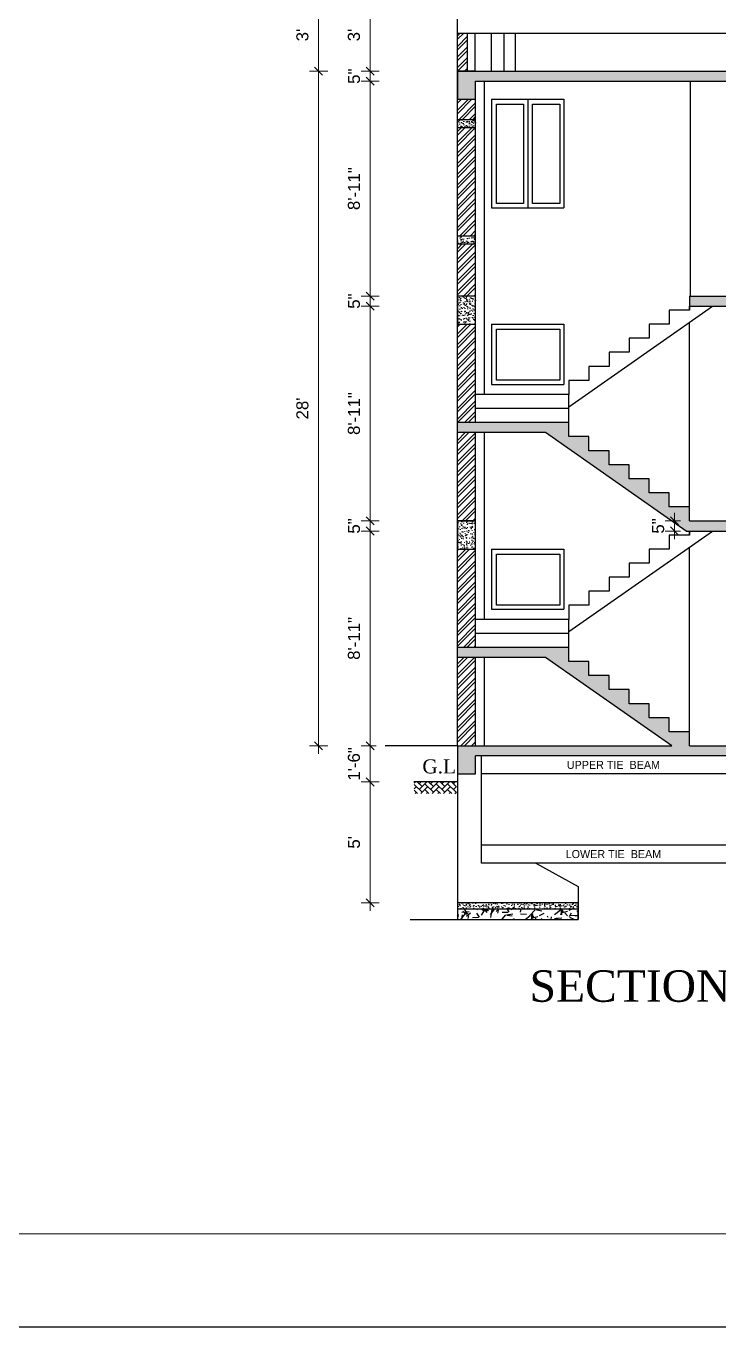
# Model space of a CAD drawing. Header units: inches. Extents: x 58262 to 62545, y -5508 to -3260.
# Drawn here: x 59581 to 59926, y -5508 to -4860 of the extents above; entities that cross this region are included whole.
import ezdxf

# ---------------------------------------------------------------- set-up
doc = ezdxf.new("R2010")
doc.units = ezdxf.units.IN
doc.header["$MEASUREMENT"] = 0
for name, color, linetype, lineweight in [('1', 7, 'Continuous', 25), ('A_Title Text', 105, 'Continuous', 60), ('ELE1', 3, 'Continuous', 9), ('ELEVATION', 6, 'Continuous', 30), ('PARAPET', 102, 'Continuous', 20)]:
    doc.layers.add(name, color=color, linetype=linetype, lineweight=lineweight)
doc.styles.add('Arial', font='arial.ttf')
doc.styles.get("Standard").update_dxf_attribs({"font": 'times.ttf'})
doc.dimstyles.new('Sudeep', dxfattribs={"dimtxt": 6, "dimasz": 4, "dimexe": 4.5, "dimexo": 4.5, "dimgap": 5, "dimtad": 1, "dimdec": 0, "dimlunit": 4, "dimtxsty": 'Arial', "dimblk": 'OBLIQUE', "dimcen": 250, "dimdle": 4, "dimclrd": 86, "dimclre": 5, "dimclrt": 1, "dimadec": 0, "dimazin": 0, "dimtfac": 1, "dimtdec": 0, "dimtix": 1, "dimtmove": 1, "dimatfit": 3, "dimldrblk": 'OBLIQUE', "dimfxl": 4.5, "dimfxlon": 1, "dimfrac": 2, "dimlwd": 15, "dimlwe": 13, "dimarcsym": 0})
pattern_1 = [(50, (-4311.282, -5210.4313), (3.58630091, -0.31376067), [0.375, -4.125]), (355, (-4311.282, -5210.4313), (-0.69375667, 3.76096067), [0.3, -3.3]), (100.4514445, (-4310.9832, -5210.4575), (2.89254423, 3.44719995), [0.31870096, -3.50571056]), (46.1842, (-4311.282, -5209.4313), (5.33620665, -0.8275964), [0.5625, -6.1875]), (96.6356355, (-4310.8374, -5209.5003), (4.67330973, 4.870593), [0.4780517, -5.2585688]), (351.184164, (-4311.282, -5209.4313), (4.67330973, 4.870593), [0.45, -4.95]), (21, (-4310.782, -5209.6813), (2.98453526, -2.01309445), [0.375, -4.125]), (326, (-4310.782, -5209.6813), (1.21657666, 3.62575023), [0.3, -3.3]), (71.451445, (-4310.5334, -5209.849), (4.20111188, 1.61265576), [0.31870095, -3.50571056]), (37.5, (-4311.2821, -5210.4313), (0.060799277, 1.66446927), [0, -3.26, 0, -3.35, 0, -3.3125]), (7.5, (-4311.2821, -5210.4313), (1.315347687, 1.97205856), [0, -1.91, 0, -3.185, 0, -1.2625]), (327.5, (-4312.3971, -5210.4313), (2.66911218, -0.11277436), [0, -1.25, 0, -3.9, 0, -5.175]), (317.5, (-4312.897, -5210.4313), (2.91593085, 0.50052491), [0, -1.625, 0, -2.59, 0, -3.675])]
pattern_2 = [(45, (-4311.282, -5210.4313), (-2.65165043, 2.65165043), []), (45, (-4309.5143, -5210.4313), (-2.65165043, 2.65165043), [])]

# ---------------------------------------------------------------- blocks, each defined once
blk = doc.blocks.new('_Oblique')
at = {"color": 0, "linetype": 'ByBlock', "lineweight": -2}
blk.add_line((-0.5, -0.5), (0.5, 0.5), dxfattribs=at)
blk = doc.blocks.new('*D1188')
at = {"layer": 'A_Title Text', "color": 86, "lineweight": 15, "transparency": 16777216}
blk.add_line((59752.67, -5300.37), (59752.67, -5232.25), dxfattribs=at)
at = {"layer": 'A_Title Text', "color": 5, "lineweight": 13, "transparency": 16777216}
for p, q in [((59757.17, -5236.25), (59748.17, -5236.25)), ((59757.17, -5296.37), (59748.17, -5296.37))]:
    blk.add_line(p, q, dxfattribs=at)
at = {"layer": 'Defpoints', "color": 0, "transparency": 16777216}
for p in [(59752.67, -5236.25), (59796.16, -5236.25), (59796.16, -5296.37)]:
    blk.add_point(p, dxfattribs=at)
at = {"layer": 'A_Title Text', "color": 86, "lineweight": 15, "transparency": 16777216, "xscale": 4, "yscale": 4, "zscale": 4}
for p, rotation in [((59752.67, -5236.25), 90), ((59752.67, -5296.37), 270)]:
    blk.add_blockref('_Oblique', p, dxfattribs=dict(at, rotation=rotation))
at = {"layer": 'A_Title Text', "color": 1, "transparency": 16777216, "insert": (59744.62, -5266.31), "char_height": 6, "attachment_point": 5, "rotation": 90, "style": 'Arial'}
blk.add_mtext("5'", dxfattribs=at)
blk = doc.blocks.new('*D1189')
at = {"layer": 'A_Title Text', "color": 86, "lineweight": 15, "transparency": 16777216}
for p, q in [((59752.67, -5218.25), (59752.67, -5214.25)), ((59752.67, -5236.25), (59752.67, -5218.25)), ((59752.67, -5236.25), (59752.67, -5240.25))]:
    blk.add_line(p, q, dxfattribs=at)
at = {"layer": 'A_Title Text', "color": 5, "lineweight": 13, "transparency": 16777216}
for p, q in [((59755.66, -5218.25), (59748.17, -5218.25)), ((59757.17, -5236.25), (59748.17, -5236.25))]:
    blk.add_line(p, q, dxfattribs=at)
at = {"layer": 'Defpoints', "color": 0, "transparency": 16777216}
for p in [(59752.67, -5218.25), (59760.16, -5218.25), (59796.16, -5236.25)]:
    blk.add_point(p, dxfattribs=at)
at = {"layer": 'A_Title Text', "color": 86, "lineweight": 15, "transparency": 16777216, "xscale": 4, "yscale": 4, "zscale": 4}
for p, rotation in [((59752.67, -5218.25), 270), ((59752.67, -5236.25), 90)]:
    blk.add_blockref('_Oblique', p, dxfattribs=dict(at, rotation=rotation))
at = {"layer": 'A_Title Text', "color": 1, "transparency": 16777216, "insert": (59744.61, -5227.25), "char_height": 6, "attachment_point": 5, "rotation": 90, "style": 'Arial'}
blk.add_mtext('1\'-6"', dxfattribs=at)
blk = doc.blocks.new('*D1190')
at = {"layer": 'A_Title Text', "color": 86, "lineweight": 15, "transparency": 16777216}
for p, q in [((59904.12, -5106.25), (59904.12, -5102.25)), ((59904.12, -5106.25), (59904.12, -5111.25)), ((59904.12, -5111.25), (59904.12, -5115.25))]:
    blk.add_line(p, q, dxfattribs=at)
at = {"layer": 'A_Title Text', "color": 5, "lineweight": 13, "transparency": 16777216}
for p, q in [((59907.11, -5106.25), (59899.62, -5106.25)), ((59907.11, -5111.25), (59899.62, -5111.25))]:
    blk.add_line(p, q, dxfattribs=at)
at = {"layer": 'Defpoints', "color": 0, "transparency": 16777216}
for p in [(59904.12, -5111.25), (59911.61, -5106.25), (59911.61, -5111.25)]:
    blk.add_point(p, dxfattribs=at)
at = {"layer": 'A_Title Text', "color": 86, "lineweight": 15, "transparency": 16777216, "xscale": 4, "yscale": 4, "zscale": 4}
for p, rotation in [((59904.12, -5106.25), 270), ((59904.12, -5111.25), 90)]:
    blk.add_blockref('_Oblique', p, dxfattribs=dict(at, rotation=rotation))
at = {"layer": 'A_Title Text', "color": 1, "transparency": 16777216, "insert": (59896.06, -5108.75), "char_height": 6, "attachment_point": 5, "rotation": 90, "style": 'Arial'}
blk.add_mtext('5"', dxfattribs=at)
blk = doc.blocks.new('*D1191')
at = {"layer": 'A_Title Text', "color": 86, "lineweight": 15, "transparency": 16777216}
for p, q in [((59752.67, -5106.25), (59752.67, -5102.25)), ((59752.67, -5111.25), (59752.67, -5106.25)), ((59752.67, -5111.25), (59752.67, -5115.25))]:
    blk.add_line(p, q, dxfattribs=at)
at = {"layer": 'A_Title Text', "color": 5, "lineweight": 13, "transparency": 16777216}
for p, q in [((59757.17, -5106.25), (59748.17, -5106.25)), ((59757.17, -5111.25), (59748.17, -5111.25))]:
    blk.add_line(p, q, dxfattribs=at)
at = {"layer": 'Defpoints', "color": 0, "transparency": 16777216}
for p in [(59752.67, -5106.25), (59911.61, -5106.25), (59911.61, -5111.25)]:
    blk.add_point(p, dxfattribs=at)
at = {"layer": 'A_Title Text', "color": 86, "lineweight": 15, "transparency": 16777216, "xscale": 4, "yscale": 4, "zscale": 4}
for p, rotation in [((59752.67, -5106.25), 270), ((59752.67, -5111.25), 90)]:
    blk.add_blockref('_Oblique', p, dxfattribs=dict(at, rotation=rotation))
at = {"layer": 'A_Title Text', "color": 1, "transparency": 16777216, "insert": (59744.62, -5108.75), "char_height": 6, "attachment_point": 5, "rotation": 90, "style": 'Arial'}
blk.add_mtext('5"', dxfattribs=at)
blk = doc.blocks.new('*D1192')
at = {"layer": 'A_Title Text', "color": 86, "lineweight": 15, "transparency": 16777216}
blk.add_line((59752.67, -5110.25), (59752.67, -4995.25), dxfattribs=at)
at = {"layer": 'A_Title Text', "color": 5, "lineweight": 13, "transparency": 16777216}
for p, q in [((59757.17, -4999.25), (59748.17, -4999.25)), ((59757.17, -5106.25), (59748.17, -5106.25))]:
    blk.add_line(p, q, dxfattribs=at)
at = {"layer": 'Defpoints', "color": 0, "transparency": 16777216}
for p in [(59752.67, -4999.25), (59911.61, -4999.25), (59911.61, -5106.25)]:
    blk.add_point(p, dxfattribs=at)
at = {"layer": 'A_Title Text', "color": 86, "lineweight": 15, "transparency": 16777216, "xscale": 4, "yscale": 4, "zscale": 4}
for p, rotation in [((59752.67, -4999.25), 90), ((59752.67, -5106.25), 270)]:
    blk.add_blockref('_Oblique', p, dxfattribs=dict(at, rotation=rotation))
at = {"layer": 'A_Title Text', "color": 1, "transparency": 16777216, "insert": (59744.61, -5052.75), "char_height": 6, "attachment_point": 5, "rotation": 90, "style": 'Arial'}
blk.add_mtext('8\'-11"', dxfattribs=at)
blk = doc.blocks.new('*D1193')
at = {"layer": 'A_Title Text', "color": 5, "lineweight": 13, "transparency": 16777216}
for p, q in [((59757.17, -4994.25), (59748.17, -4994.25)), ((59757.17, -4999.25), (59748.17, -4999.25))]:
    blk.add_line(p, q, dxfattribs=at)
at = {"layer": 'A_Title Text', "color": 86, "lineweight": 15, "transparency": 16777216}
for p, q in [((59752.67, -4994.25), (59752.67, -4990.25)), ((59752.67, -4999.25), (59752.67, -4994.25)), ((59752.67, -4999.25), (59752.67, -5003.25))]:
    blk.add_line(p, q, dxfattribs=at)
at = {"layer": 'Defpoints', "color": 0, "transparency": 16777216}
for p in [(59752.67, -4994.25), (59911.61, -4994.25), (59911.61, -4999.25)]:
    blk.add_point(p, dxfattribs=at)
at = {"layer": 'A_Title Text', "color": 86, "lineweight": 15, "transparency": 16777216, "xscale": 4, "yscale": 4, "zscale": 4}
for p, rotation in [((59752.67, -4994.25), 270), ((59752.67, -4999.25), 90)]:
    blk.add_blockref('_Oblique', p, dxfattribs=dict(at, rotation=rotation))
at = {"layer": 'A_Title Text', "color": 1, "transparency": 16777216, "insert": (59744.62, -4996.75), "char_height": 6, "attachment_point": 5, "rotation": 90, "style": 'Arial'}
blk.add_mtext('5"', dxfattribs=at)
blk = doc.blocks.new('*D1194')
at = {"layer": 'A_Title Text', "color": 86, "lineweight": 15, "transparency": 16777216}
blk.add_line((59752.67, -4998.25), (59752.67, -4883.25), dxfattribs=at)
at = {"layer": 'A_Title Text', "color": 5, "lineweight": 13, "transparency": 16777216}
for p, q in [((59757.17, -4887.25), (59748.17, -4887.25)), ((59757.17, -4994.25), (59748.17, -4994.25))]:
    blk.add_line(p, q, dxfattribs=at)
at = {"layer": 'Defpoints', "color": 0, "transparency": 16777216}
for p in [(59752.67, -4887.25), (59805.18, -4887.25), (59911.61, -4994.25)]:
    blk.add_point(p, dxfattribs=at)
at = {"layer": 'A_Title Text', "color": 86, "lineweight": 15, "transparency": 16777216, "xscale": 4, "yscale": 4, "zscale": 4}
for p, rotation in [((59752.67, -4887.25), 90), ((59752.67, -4994.25), 270)]:
    blk.add_blockref('_Oblique', p, dxfattribs=dict(at, rotation=rotation))
at = {"layer": 'A_Title Text', "color": 1, "transparency": 16777216, "insert": (59744.61, -4940.75), "char_height": 6, "attachment_point": 5, "rotation": 90, "style": 'Arial'}
blk.add_mtext('8\'-11"', dxfattribs=at)
blk = doc.blocks.new('*D1195')
at = {"layer": 'A_Title Text', "color": 86, "lineweight": 15, "transparency": 16777216}
for p, q in [((59752.67, -4882.25), (59752.67, -4878.25)), ((59752.67, -4887.25), (59752.67, -4882.25)), ((59752.67, -4887.25), (59752.67, -4891.25))]:
    blk.add_line(p, q, dxfattribs=at)
at = {"layer": 'A_Title Text', "color": 5, "lineweight": 13, "transparency": 16777216}
for p, q in [((59757.17, -4882.25), (59748.17, -4882.25)), ((59757.17, -4887.25), (59748.17, -4887.25))]:
    blk.add_line(p, q, dxfattribs=at)
at = {"layer": 'Defpoints', "color": 0, "transparency": 16777216}
for p in [(59752.67, -4882.25), (59796.16, -4882.25), (59805.18, -4887.25)]:
    blk.add_point(p, dxfattribs=at)
at = {"layer": 'A_Title Text', "color": 86, "lineweight": 15, "transparency": 16777216, "xscale": 4, "yscale": 4, "zscale": 4}
for p, rotation in [((59752.67, -4882.25), 270), ((59752.67, -4887.25), 90)]:
    blk.add_blockref('_Oblique', p, dxfattribs=dict(at, rotation=rotation))
at = {"layer": 'A_Title Text', "color": 1, "transparency": 16777216, "insert": (59744.62, -4884.75), "char_height": 6, "attachment_point": 5, "rotation": 90, "style": 'Arial'}
blk.add_mtext('5"', dxfattribs=at)
blk = doc.blocks.new('*D1196')
at = {"layer": 'A_Title Text', "color": 5, "lineweight": 13, "transparency": 16777216}
for p, q in [((59757.17, -4846.25), (59748.17, -4846.25)), ((59757.17, -4882.25), (59748.17, -4882.25))]:
    blk.add_line(p, q, dxfattribs=at)
at = {"layer": 'A_Title Text', "color": 86, "lineweight": 15, "transparency": 16777216}
blk.add_line((59752.67, -4886.25), (59752.67, -4842.25), dxfattribs=at)
at = {"layer": 'Defpoints', "color": 0, "transparency": 16777216}
for p in [(59752.67, -4846.25), (59796.16, -4846.25), (59796.16, -4882.25)]:
    blk.add_point(p, dxfattribs=at)
at = {"layer": 'A_Title Text', "color": 86, "lineweight": 15, "transparency": 16777216, "xscale": 4, "yscale": 4, "zscale": 4}
for p, rotation in [((59752.67, -4846.25), 90), ((59752.67, -4882.25), 270)]:
    blk.add_blockref('_Oblique', p, dxfattribs=dict(at, rotation=rotation))
at = {"layer": 'A_Title Text', "color": 1, "transparency": 16777216, "insert": (59744.6, -4864.25), "char_height": 6, "attachment_point": 5, "rotation": 90, "style": 'Arial'}
blk.add_mtext("3'", dxfattribs=at)
blk = doc.blocks.new('*D1186')
at = {"layer": 'A_Title Text', "color": 86, "lineweight": 15, "transparency": 16777216}
blk.add_line((59727.03, -5222.25), (59727.03, -4878.25), dxfattribs=at)
at = {"layer": 'A_Title Text', "color": 5, "lineweight": 13, "transparency": 16777216}
for p, q in [((59731.53, -4882.25), (59722.53, -4882.25)), ((59731.53, -5218.25), (59722.53, -5218.25))]:
    blk.add_line(p, q, dxfattribs=at)
at = {"layer": 'Defpoints', "color": 0, "transparency": 16777216}
for p in [(59727.03, -4882.25), (59796.16, -4882.25), (59760.16, -5218.25)]:
    blk.add_point(p, dxfattribs=at)
at = {"layer": 'A_Title Text', "color": 86, "lineweight": 15, "transparency": 16777216, "xscale": 4, "yscale": 4, "zscale": 4}
for p, rotation in [((59727.03, -4882.25), 90), ((59727.03, -5218.25), 270)]:
    blk.add_blockref('_Oblique', p, dxfattribs=dict(at, rotation=rotation))
at = {"layer": 'A_Title Text', "color": 1, "transparency": 16777216, "insert": (59718.97, -5050.25), "char_height": 6, "attachment_point": 5, "rotation": 90, "style": 'Arial'}
blk.add_mtext("28'", dxfattribs=at)
blk = doc.blocks.new('*D1187')
at = {"layer": 'A_Title Text', "color": 5, "lineweight": 13, "transparency": 16777216}
for p, q in [((59731.53, -4846.25), (59722.53, -4846.25)), ((59731.53, -4882.25), (59722.53, -4882.25))]:
    blk.add_line(p, q, dxfattribs=at)
at = {"layer": 'A_Title Text', "color": 86, "lineweight": 15, "transparency": 16777216}
blk.add_line((59727.03, -4886.25), (59727.03, -4842.25), dxfattribs=at)
at = {"layer": 'Defpoints', "color": 0, "transparency": 16777216}
for p in [(59727.03, -4846.25), (59796.16, -4846.25), (59796.16, -4882.25)]:
    blk.add_point(p, dxfattribs=at)
at = {"layer": 'A_Title Text', "color": 86, "lineweight": 15, "transparency": 16777216, "xscale": 4, "yscale": 4, "zscale": 4}
for p, rotation in [((59727.03, -4846.25), 90), ((59727.03, -4882.25), 270)]:
    blk.add_blockref('_Oblique', p, dxfattribs=dict(at, rotation=rotation))
at = {"layer": 'A_Title Text', "color": 1, "transparency": 16777216, "insert": (59718.96, -4864.25), "char_height": 6, "attachment_point": 5, "rotation": 90, "style": 'Arial'}
blk.add_mtext("3'", dxfattribs=at)
blk = doc.blocks.new('*D1341')
at = {"layer": 'A_Title Text', "color": 5, "lineweight": 13, "transparency": 16777216}
for p, q in [((59757.17, -5111.25), (59748.17, -5111.25)), ((59755.66, -5218.25), (59748.17, -5218.25))]:
    blk.add_line(p, q, dxfattribs=at)
at = {"layer": 'A_Title Text', "color": 86, "lineweight": 15, "transparency": 16777216}
blk.add_line((59752.67, -5107.25), (59752.67, -5222.25), dxfattribs=at)
at = {"layer": 'Defpoints', "color": 0, "transparency": 16777216}
for p in [(59911.61, -5111.25), (59752.67, -5218.25), (59760.16, -5218.25)]:
    blk.add_point(p, dxfattribs=at)
at = {"layer": 'A_Title Text', "color": 86, "lineweight": 15, "transparency": 16777216, "xscale": 4, "yscale": 4, "zscale": 4}
for p, rotation in [((59752.67, -5111.25), 90), ((59752.67, -5218.25), 270)]:
    blk.add_blockref('_Oblique', p, dxfattribs=dict(at, rotation=rotation))
at = {"layer": 'A_Title Text', "color": 1, "transparency": 16777216, "insert": (59744.61, -5164.75), "char_height": 6, "attachment_point": 5, "rotation": 90, "style": 'Arial'}
blk.add_mtext('8\'-11"', dxfattribs=at)

msp = doc.modelspace()

# ---------------------------------------------------------------- hatches: boundary and pattern name
at = {"ltscale": 5}
h = msp.add_hatch(dxfattribs=at)
h.set_pattern_fill('AR-HBONE', color=1, scale=0.5, style=0)
h.set_pattern_definition([(135, (1322750.439, 759223.0958), (-2e-16, 2.8284271247), [6, -2]), (45, (1322749.0248, 759224.51), (-2e-16, 2.8284271247), [6, -2])])
h.paths.add_polyline_path([(59795.59, -5241.96), (59795.59, -5236.31), (59774.62, -5236.31), (59774.62, -5241.96)])
at = {"ltscale": 2}
h = msp.add_hatch(dxfattribs=at)
h.set_pattern_fill('GRAVEL', color=256, scale=15, angle=190, style=0)
h.set_pattern_definition([(58.0128, (-1452404.4204, 731770.3312), (94.7343967672, 153.7868431904), [2.01804, -199.78632]), (14.9697, (-1452403.35135, 731772.0429), (-174.66071105328, -46.02866260027), [3.46302, -342.838875]), (322.5104, (-1452400.0059, 731772.9374), (-176.37299775036, 136.44620490463), [2.44182, -241.74048]), (97.2737, (-1452394.8959, 731777.6463), (37.32239659984, -298.04704255352), [3.15357, -312.20337]), (122.8337, (-1452395.2952, 731780.7745), (105.11739043398, -164.24170341073), [3.092325, -306.140595]), (187.2737, (-1452396.97185, 731783.3728), (298.04704255352, 37.32239659984), [3.15357, -312.20337]), (227.6942, (-1452400.10004, 731782.9735), (165.99041868967, 181.58243499421), [4.170435, -412.872735]), (262.2553, (-1452402.9071, 731779.8892), (-46.10108424074, -343.21958951057), [3.93732, -389.794815]), (311.4296, (-1452403.4377, 731775.9878), (152.03843371426, -171.1996357482), [3.16425, -313.261095]), (5.2364, (-1452401.3439, 731773.6154), (-165.0979938362, -13.8799605653), [3.61248, -177.011445]), (52.3974, (-1452397.7465, 731773.94505), (148.61357544232, 193.74985340929), [4.67172, -462.500625]), (328.8141, (-1452409.5464, 731775.2153), (119.033186589, -70.3995917529), [1.594515, -157.85766]), (1.4692, (-1452408.18225, 731774.38965), (-197.24695243407, -4.31704073908), [3.033555, -300.322665]), (55, (-1452405.15, 731774.467), (-2.60472347, 14.772120866), [2.121315, -19.09188]), (33.1986, (-1452403.803, 731772.8771), (-68.6511287154, -42.5678647908), [1.14237, -113.094225]), (121.8014, (-1452402.8472, 731773.5026), (22.5862836792, -41.7116304866), [1.615545, -79.16193]), (220.9638, (-1452403.6985, 731774.8756), (-39.1068678716, -37.358432121), [2.623935, -84.840345]), (351.5651, (-1452405.68, 731773.1554), (-32.148957516, 9.562646245), [1.897365, -45.536805]), (206.3895, (-1452394.2793, 731775.01334), (-139.907046421, -70.36347357047), [2.658, -263.142675]), (260.3462, (-1452396.6604, 731773.8319), (30.43644009667, 172.9121890753), [2.229915, -220.76112]), (123.1986, (-1452405.159, 731770.201), (42.5678647908, -68.6511287154), [2.284725, -111.95187]), (173.6105, (-1452406.41, 731772.1128), (155.53534443324, -18.26900881785), [2.658, -263.142675]), (169.444, (-1452395.8943, 731784.172), (79.0700436256, -16.5205553195), [2.5632, -125.59686]), (124.7751, (-1452398.4141, 731784.6416), (102.5124243226, -149.46973681475), [2.14767, -212.619645]), (256.8014, (-1452407.9114, 731784.947), (-16.5206395439, -79.0700262793), [2.284725, -111.95187]), (207.354, (-1452408.4331, 731782.7227), (181.6186653239, 92.94978387176), [2.514465, -248.93136]), (259.444, (-1452400.673, 731786.2234), (16.5205553195, 79.0700436256), [1.2816, -126.87846]), (291.3099, (-1452407.025, 731785.1034), (25.1909739366, -56.4837597954), [0.76485, -75.720435]), (355.9638, (-1452406.747, 731784.3908), (-46.921074556, 6.957918181), [3.092325, -58.75425]), (16.009, (-1452403.6625, 731784.1731), (-145.11643838505, -40.8193322142), [2.86575, -283.708845]), (133.6901, (-1452403.933, 731776.205), (19.981580187, -26.939499917), [2.16333, -51.919935]), (183.1572, (-1452405.4273, 731777.7694), (-256.33543380744, -14.73593291568), [3.77691, -373.913445]), (250.9454, (-1452409.1985, 731777.5614), (40.8554059258, 113.8237104781), [1.54434, -152.89011]), (280, (-1452409.703, 731776.102), (17.37683896, -12.16739363), [0.9, -14.1]), (310.2564, (-1452403.2889, 731783.7821), (-77.3214546999, 92.98597300296), [2.08386, -206.3028]), (238.0128, (-1452401.9423, 731782.1917), (-94.7343967672, -153.7868431904), [4.03608, -197.76828]), (190, (-1452404.08, 731778.768), (-12.16739363, -17.37683896), [3.9, -11.1]), (155.3048, (-1452407.9211, 731778.0912), (165.95415922567, -77.35772955197), [2.37171, -234.79911]), (84.0546, (-1452410.0759, 731779.0821), (4.35322367, 61.6931894283), [2.18403, -107.01762]), (37.646, (-1452409.84964, 731781.2544), (254.6229009311, 197.21099660573), [3.555975, -352.04211]), (5.4261, (-1452407.034, 731783.4263), (194.64222920843, 19.08935660198), [3.761985, -372.43611])])
h.paths.add_polyline_path([(59856.16, -5299.37), (59796.16, -5299.37), (59796.16, -5304.69), (59856.16, -5304.69)])
at = {"layer": '1', "ltscale": 5}
h = msp.add_hatch(dxfattribs=at)
h.set_pattern_fill('ANSI32', color=4, scale=10, style=0)
h.set_pattern_definition(pattern_2)
h.paths.add_polyline_path([(59801.16, -4863.25), (59796.16, -4863.25), (59796.16, -4882.25), (59801.16, -4882.25)])
h = msp.add_hatch(dxfattribs=at)
h.set_pattern_fill('ANSI32', color=4, scale=10, style=0)
h.set_pattern_definition(pattern_2)
h.paths.add_polyline_path([(59805.18, -4968.25), (59796.16, -4968.25), (59796.16, -4994.25), (59805.18, -4994.25)])
h.paths.add_polyline_path([(59805.18, -4910.25), (59796.16, -4910.25), (59796.16, -4964.25), (59805.18, -4964.25)])
h.paths.add_polyline_path([(59805.18, -4896.25), (59796.16, -4896.25), (59796.16, -4906.25), (59805.18, -4906.25)])
h = msp.add_hatch(dxfattribs=at)
h.set_pattern_fill('ANSI32', color=4, scale=10, style=0)
h.set_pattern_definition(pattern_2)
h.paths.add_polyline_path([(59796.16, -5106.25), (59805.18, -5106.25), (59805.18, -5062.25), (59796.16, -5062.25)])
h.paths.add_polyline_path([(59805.18, -5008.25), (59796.16, -5008.25), (59796.16, -5057.25), (59805.18, -5057.25)])
h = msp.add_hatch(dxfattribs=at)
h.set_pattern_fill('ANSI32', color=4, scale=10, style=0)
h.set_pattern_definition(pattern_2)
h.paths.add_polyline_path([(59805.18, -5174.25), (59796.16, -5174.25), (59796.16, -5218.25), (59805.18, -5218.25)])
h.paths.add_polyline_path([(59805.18, -5120.25), (59796.16, -5120.25), (59796.16, -5169.25), (59805.18, -5169.25)])
at = {"layer": 'PARAPET'}
h = msp.add_hatch(dxfattribs=at)
h.set_pattern_fill('AR-CONC', color=256, scale=0.5)
h.set_pattern_definition(pattern_1)
h.paths.add_polyline_path([(59961.11, -4887.25), (59961.11, -4896.25), (59970.11, -4896.25), (59970.11, -4887.25), (59995.6, -4887.25), (59995.6, -4882.25), (59796.16, -4882.25), (59796.16, -4896.25), (59805.16, -4896.25), (59805.16, -4887.25)])
h = msp.add_hatch(dxfattribs=at)
h.set_pattern_fill('AR-CONC', color=256, scale=0.5)
h.set_pattern_definition(pattern_1)
h.paths.add_polyline_path([(59805.18, -4910.25), (59805.18, -4906.25), (59796.16, -4906.25), (59796.16, -4910.25)])
h = msp.add_hatch(dxfattribs=at)
h.set_pattern_fill('AR-CONC', color=256, scale=0.5)
h.set_pattern_definition(pattern_1)
h.paths.add_polyline_path([(59805.18, -4968.25), (59805.18, -4964.25), (59796.16, -4964.25), (59796.16, -4968.25)])
h = msp.add_hatch(dxfattribs=at)
h.set_pattern_fill('AR-CONC', color=256, scale=0.5)
h.set_pattern_definition(pattern_1)
h.paths.add_polyline_path([(59796.16, -5008.25), (59805.16, -5008.25), (59805.16, -4994.25), (59796.16, -4994.25)])
h = msp.add_hatch(dxfattribs=at)
h.set_pattern_fill('AR-CONC', color=256, scale=0.5)
h.set_pattern_definition(pattern_1)
h.paths.add_polyline_path([(59970.11, -4999.25), (60066.69, -4999.25), (60066.69, -5008.25), (60075.84, -5008.25), (60075.84, -4999.25), (60114.99, -4999.25), (60114.99, -4994.25), (59911.61, -4994.25), (59911.61, -4999.25), (59961.11, -4999.25), (59961.11, -5008.25), (59970.11, -5008.25)])
h = msp.add_hatch(dxfattribs=at)
h.set_pattern_fill('AR-CONC', color=256, scale=0.5)
h.set_pattern_definition(pattern_1)
h.paths.add_polyline_path([(59961.11, -5120.25), (59970.11, -5120.25), (59970.11, -5111.25), (60066.69, -5111.25), (60066.69, -5120.25), (60075.84, -5120.25), (60075.84, -5111.25), (60114.99, -5111.25), (60114.99, -5106.25), (59911.61, -5106.25), (59911.61, -5099.25), (59901.61, -5099.25), (59901.61, -5092.25), (59891.61, -5092.25), (59891.61, -5085.25), (59881.61, -5085.25), (59881.61, -5078.25), (59871.61, -5078.25), (59871.61, -5071.25), (59861.61, -5071.25), (59861.61, -5064.25), (59851.61, -5064.25), (59851.61, -5057.25), (59796.16, -5057.25), (59796.16, -5062.25), (59840.03, -5062.25), (59910.03, -5111.25), (59961.11, -5111.25)])
h = msp.add_hatch(dxfattribs=at)
h.set_pattern_fill('AR-CONC', color=256, scale=0.5)
h.set_pattern_definition(pattern_1)
h.paths.add_polyline_path([(59805.16, -5106.25), (59796.16, -5106.25), (59796.16, -5120.25), (59805.16, -5120.25)])
h = msp.add_hatch(dxfattribs=at)
h.set_pattern_fill('AR-CONC', color=256, scale=0.5)
h.set_pattern_definition(pattern_1)
h.paths.add_polyline_path([(59961.11, -5232.25), (59970.11, -5232.25), (59970.11, -5223.25), (60066.84, -5223.25), (60066.84, -5232.25), (60075.84, -5232.25), (60075.84, -5218.25), (59911.61, -5218.25), (59911.61, -5211.25), (59901.61, -5211.25), (59901.61, -5204.25), (59891.61, -5204.25), (59891.61, -5197.25), (59881.61, -5197.25), (59881.61, -5190.25), (59871.61, -5190.25), (59871.61, -5183.25), (59861.61, -5183.25), (59861.61, -5176.25), (59851.61, -5176.25), (59851.61, -5169.25), (59796.16, -5169.25), (59796.16, -5174.25), (59840.03, -5174.25), (59902.89, -5218.25), (59796.16, -5218.25), (59796.16, -5232.25), (59805.16, -5232.25), (59805.16, -5223.25), (59961.11, -5223.25)])
h = msp.add_hatch(dxfattribs=at)
h.set_pattern_fill('AR-CONC', color=256, scale=0.5)
h.set_pattern_definition([(50, (28338.0888, 6061.8476), (3.58630091, -0.31376067), [0.375, -4.125]), (355, (28338.0888, 6061.8476), (-0.69375667, 3.76096067), [0.3, -3.3]), (100.451444, (28338.3876, 6061.8214), (2.89254423, 3.44719995), [0.31870096, -3.50571056]), (46.1842, (28338.0888, 6062.8476), (5.33620665, -0.8275964), [0.5625, -6.1875]), (96.635635, (28338.5334, 6062.7786), (4.6733097, 4.870593), [0.4780517, -5.2585688]), (351.184164, (28338.089, 6062.8476), (4.6733097, 4.870593), [0.45, -4.95]), (21, (28338.5888, 6062.5976), (2.98453526, -2.01309445), [0.375, -4.125]), (326, (28338.5888, 6062.5976), (1.21657666, 3.62575023), [0.3, -3.3]), (71.451445, (28338.8375, 6062.4298), (4.2011119, 1.61265576), [0.31870095, -3.50571056]), (37.5, (28338.0888, 6061.8476), (0.060799277, 1.66446927), [0, -3.26, 0, -3.35, 0, -3.3125]), (7.5, (28338.0888, 6061.8476), (1.31534769, 1.97205856), [0, -1.91, 0, -3.185, 0, -1.2625]), (327.5, (28336.9738, 6061.8476), (2.66911218, -0.11277436), [0, -1.25, 0, -3.9, 0, -5.175]), (317.5, (28336.4738, 6061.8476), (2.91593085, 0.50052491), [0, -1.625, 0, -2.59, 0, -3.675])])
h.paths.add_polyline_path([(59856.16, -5296.37), (59796.16, -5296.37), (59796.16, -5299.37), (59856.16, -5299.37)])

# ---------------------------------------------------------------- linework, layer by layer
at = {"color": 5}
for p, q in [((59813.13, -4896.25), (59849.13, -4896.25)), ((59813.13, -4896.25), (59813.13, -4950.25)), ((59831.13, -4896.25), (59831.13, -4950.25)), ((59849.13, -4896.25), (59849.13, -4950.25)), ((59813.13, -4950.25), (59849.13, -4950.25)), ((59813.13, -5008.25), (59849.13, -5008.25)), ((59813.13, -5008.25), (59813.13, -5038.25)), ((59849.13, -5008.25), (59849.13, -5038.25)), ((59813.13, -5038.25), (59849.13, -5038.25)), ((59813.13, -5120.25), (59849.13, -5120.25)), ((59813.13, -5120.25), (59813.13, -5150.25)), ((59849.13, -5120.25), (59849.13, -5150.25)), ((59813.13, -5150.25), (59849.13, -5150.25))]:
    msp.add_line(p, q, dxfattribs=at)
at = {"color": 1, "ltscale": 5}
for p, q in [((59808.16, -5276.68), (59808.16, -5223.25)), ((59796.16, -5232.25), (59796.16, -5304.69)), ((59835.16, -5276.68), (59808.16, -5276.68)), ((59835.16, -5276.68), (59856.16, -5288.37)), ((59856.16, -5288.37), (59856.16, -5304.69)), ((59796.16, -5304.69), (59856.16, -5304.69))]:
    msp.add_line(p, q, dxfattribs=at)
at = {"color": 251}
for p, q in [((59856.16, -5296.37), (59796.16, -5296.37)), ((59796.16, -5299.37), (59856.16, -5299.37))]:
    msp.add_line(p, q, dxfattribs=at)
at = {"color": 5}
for points in [[(59815.53, -4898.71), (59829.07, -4898.71), (59829.07, -4948.11), (59815.53, -4948.11)], [(59833.53, -4898.71), (59847.07, -4898.71), (59847.07, -4948.11), (59833.53, -4948.11)]]:
    msp.add_lwpolyline(points, close=True, dxfattribs=at)
for points in [[(59815.53, -5010.71), (59847.07, -5010.71), (59847.07, -5036.11), (59815.53, -5036.11), (59815.53, -5010.71)], [(59815.53, -5122.71), (59847.07, -5122.71), (59847.07, -5148.11), (59815.53, -5148.11), (59815.53, -5122.71)]]:
    msp.add_lwpolyline(points, dxfattribs=at)
at = {"color": 1, "ltscale": 5}
msp.add_lwpolyline([(59796.16, -5291.42), (59796.16, -5304.69), (59856.16, -5304.69), (59856.16, -5296.37)], dxfattribs=at)
at = {"layer": '1', "color": 11, "ltscale": 5}
for p, q in [((59796.16, -4863.25), (60058.4, -4863.25)), ((59959.61, -5232.25), (59808.16, -5232.25)), ((59796.16, -5236.25), (59774.37, -5236.25))]:
    msp.add_line(p, q, dxfattribs=at)
at = {"layer": 'Defpoints'}
msp.add_lwpolyline([(61439.74, -3259.7), (58262.14, -3259.7), (58262.14, -5507.67), (61439.74, -5507.67)], close=True, dxfattribs=at)
at = {"layer": 'ELE1'}
msp.add_lwpolyline([(58308.46, -3306.02), (61393.43, -3306.02), (61393.43, -5461.35), (58308.46, -5461.35)], close=True, dxfattribs=at)
at = {"layer": 'ELEVATION'}
for p, q in [((59796.16, -5218.25), (59796.16, -4846.25)), ((59801.16, -4882.25), (59801.16, -4863.25)), ((59805, -4882.25), (59805, -4863.25)), ((59813.13, -4882.25), (59813.13, -4863.25)), ((59819.45, -4882.25), (59819.45, -4863.25)), ((59825.03, -4882.25), (59825.03, -4863.25)), ((59825.03, -4882.25), (59825.03, -4863.25)), ((59796.16, -4882.25), (60089.55, -4882.25)), ((59805.16, -4887.25), (59961.11, -4887.25)), ((59805.18, -5057.25), (59805.18, -4887.25)), ((59809.66, -5043.25), (59809.66, -4887.25)), ((59912.14, -4994.25), (59912.14, -4887.25)), ((59796.16, -4906.25), (59805.18, -4906.25)), ((59796.16, -4910.25), (59805.18, -4910.25)), ((59796.16, -4964.25), (59805.18, -4964.25)), ((59796.16, -4968.25), (59805.18, -4968.25)), ((59911.61, -4994.25), (59911.61, -5001.25)), ((59911.61, -4994.25), (60114.99, -4994.25)), ((59851.61, -5049.36), (59923.19, -4999.25)), ((59911.61, -5001.25), (59901.61, -5001.25)), ((59901.61, -5001.25), (59901.61, -5008.25)), ((59911.61, -5001.25), (59911.61, -4999.25)), ((59911.61, -4999.25), (59961.11, -4999.25)), ((59901.61, -5008.25), (59891.61, -5008.25)), ((59891.61, -5008.25), (59891.61, -5015.25)), ((59911.61, -5106.25), (59911.61, -5007.36)), ((59891.61, -5015.25), (59881.61, -5015.25)), ((59881.61, -5015.25), (59881.61, -5022.25)), ((59881.61, -5022.25), (59871.61, -5022.25)), ((59871.61, -5022.25), (59871.61, -5029.25)), ((59871.61, -5029.25), (59861.61, -5029.25)), ((59861.61, -5029.25), (59861.61, -5036.25)), ((59861.61, -5036.25), (59851.61, -5036.25)), ((59851.61, -5036.25), (59851.61, -5043.25)), ((59851.61, -5043.25), (59805.18, -5043.25)), ((59851.61, -5057.25), (59851.61, -5043.25)), ((59851.61, -5050.25), (59805.18, -5050.25)), ((59851.61, -5057.25), (59796.16, -5057.25)), ((59851.61, -5064.25), (59851.61, -5057.25)), ((59840.03, -5062.25), (59796.16, -5062.25)), ((59805.18, -5169.25), (59805.18, -5062.25)), ((59809.66, -5155.25), (59809.66, -5062.25)), ((59910.03, -5111.25), (59840.03, -5062.25)), ((59861.61, -5064.25), (59851.61, -5064.25)), ((59861.61, -5071.25), (59861.61, -5064.25)), ((59871.61, -5071.25), (59861.61, -5071.25)), ((59871.61, -5078.25), (59871.61, -5071.25)), ((59881.61, -5078.25), (59871.61, -5078.25)), ((59881.61, -5085.25), (59881.61, -5078.25)), ((59891.61, -5085.25), (59881.61, -5085.25)), ((59891.61, -5092.25), (59891.61, -5085.25)), ((59901.61, -5092.25), (59891.61, -5092.25)), ((59901.61, -5099.25), (59901.61, -5092.25)), ((59911.61, -5099.25), (59901.61, -5099.25)), ((59911.61, -5106.25), (59911.61, -5099.25)), ((59796.16, -5106.25), (59805.18, -5106.25)), ((59805.16, -5111.25), (59805.18, -5111.25)), ((59851.61, -5161.36), (59923.19, -5111.25)), ((59910.03, -5111.25), (59961.11, -5111.25)), ((59911.61, -5106.25), (60114.99, -5106.25)), ((59911.61, -5113.25), (59911.61, -5111.25)), ((59911.61, -5111.25), (59911.61, -5113.25)), ((59911.61, -5113.25), (59901.61, -5113.25)), ((59901.61, -5113.25), (59901.61, -5120.25)), ((59901.61, -5120.25), (59891.61, -5120.25)), ((59891.61, -5120.25), (59891.61, -5127.25)), ((59911.61, -5218.25), (59911.61, -5119.36)), ((59891.61, -5127.25), (59881.61, -5127.25)), ((59881.61, -5127.25), (59881.61, -5134.25)), ((59881.61, -5134.25), (59871.61, -5134.25)), ((59871.61, -5134.25), (59871.61, -5141.25)), ((59871.61, -5141.25), (59861.61, -5141.25)), ((59861.61, -5141.25), (59861.61, -5148.25)), ((59861.61, -5148.25), (59851.61, -5148.25)), ((59851.61, -5148.25), (59851.61, -5155.25)), ((59851.61, -5155.25), (59805.18, -5155.25)), ((59851.61, -5169.25), (59851.61, -5155.25)), ((59851.61, -5162.25), (59805.18, -5162.25)), ((59851.61, -5169.25), (59796.16, -5169.25)), ((59851.61, -5176.25), (59851.61, -5169.25)), ((59840.03, -5174.25), (59796.16, -5174.25)), ((59805.18, -5218.25), (59805.18, -5174.25)), ((59809.66, -5218.25), (59809.66, -5174.25)), ((59902.89, -5218.25), (59840.03, -5174.25)), ((59861.61, -5176.25), (59851.61, -5176.25)), ((59861.61, -5183.25), (59861.61, -5176.25)), ((59871.61, -5183.25), (59861.61, -5183.25)), ((59871.61, -5190.25), (59871.61, -5183.25)), ((59881.61, -5190.25), (59871.61, -5190.25)), ((59881.61, -5197.25), (59881.61, -5190.25)), ((59891.61, -5197.25), (59881.61, -5197.25)), ((59891.61, -5204.25), (59891.61, -5197.25)), ((59901.61, -5204.25), (59891.61, -5204.25)), ((59901.61, -5211.25), (59901.61, -5204.25)), ((59911.61, -5211.25), (59901.61, -5211.25)), ((59911.61, -5218.25), (59911.61, -5211.25)), ((59796.16, -5218.25), (59760.16, -5218.25)), ((59796.16, -5218.25), (59902.89, -5218.25)), ((59796.16, -5218.25), (59796.16, -5232.25)), ((59911.61, -5218.25), (60075.84, -5218.25)), ((59961.11, -5223.25), (59805.16, -5223.25)), ((59805.16, -5232.25), (59805.16, -5223.25)), ((59796.16, -5232.25), (59805.16, -5232.25)), ((59959.61, -5267.68), (59808.16, -5267.68)), ((59957.61, -5276.68), (59808.16, -5276.68)), ((59772.58, -5304.69), (59796.16, -5304.69))]:
    msp.add_line(p, q, dxfattribs=at)
msp.add_lwpolyline([(59805.16, -4882.25), (59796.16, -4882.25), (59796.16, -4896.25), (59805.16, -4896.25), (59805.16, -4887.25)], dxfattribs=at)
for points in [[(59805.16, -4994.25), (59796.16, -4994.25), (59796.16, -5008.25), (59805.16, -5008.25)], [(59805.16, -5106.25), (59796.16, -5106.25), (59796.16, -5120.25), (59805.16, -5120.25)]]:
    msp.add_lwpolyline(points, close=True, dxfattribs=at)

# ---------------------------------------------------------------- texts
at = {"color": 0}
for s, insert, char_height, width, attachment_point in [('G.L', (59787.04, -5228.57), 7, 62.3356, 5), ('{\\fStylus BT|b0|i0|c0|p34;UPPER TIE  BEAM}', (59873.79, -5225.72), 4, 87.3559, 2), ('{\\fStylus BT|b0|i0|c0|p34;LOWER TIE  BEAM}', (59873.79, -5270.14), 4, 87.3559, 2)]:
    msp.add_mtext(s, dxfattribs=dict(at, insert=insert, char_height=char_height, width=width, attachment_point=attachment_point))
at = {"insert": (60017.51, -5330.03), "char_height": 15.677, "width": 3988.78, "attachment_point": 3}
msp.add_mtext('{\\fTimes New Roman|b0|i0|c0|p18;SECTION AT X-X}', dxfattribs=at)

# ---------------------------------------------------------------- dimensions: what is measured, and where the dimension line sits
at = {"layer": 'A_Title Text'}
for base, p1, p2, picture, middle in [((59727.03, -4846.25), (59796.16, -4882.25), (59796.16, -4846.25), '*D1187', (59718.96, -4864.25)), ((59752.67, -4846.25), (59796.16, -4882.25), (59796.16, -4846.25), '*D1196', (59744.6, -4864.25)), ((59727.03, -4882.25), (59760.16, -5218.25), (59796.16, -4882.25), '*D1186', (59718.97, -5050.25)), ((59752.67, -4882.25), (59805.18, -4887.25), (59796.16, -4882.25), '*D1195', (59744.62, -4884.75)), ((59752.67, -4887.25), (59911.61, -4994.25), (59805.18, -4887.25), '*D1194', (59744.61, -4940.75)), ((59752.67, -4999.25), (59911.61, -5106.25), (59911.61, -4999.25), '*D1192', (59744.61, -5052.75)), ((59752.67, -4994.25), (59911.61, -4999.25), (59911.61, -4994.25), '*D1193', (59744.62, -4996.75)), ((59752.67, -5106.25), (59911.61, -5111.25), (59911.61, -5106.25), '*D1191', (59744.62, -5108.75)), ((59904.12, -5111.25), (59911.61, -5106.25), (59911.61, -5111.25), '*D1190', (59896.06, -5108.75)), ((59752.67, -5218.25), (59911.61, -5111.25), (59760.16, -5218.25), '*D1341', (59744.61, -5164.75)), ((59752.67, -5218.25), (59796.16, -5236.25), (59760.16, -5218.25), '*D1189', (59744.61, -5227.25)), ((59752.67, -5236.25), (59796.16, -5296.37), (59796.16, -5236.25), '*D1188', (59744.62, -5266.31))]:
    dim = msp.add_linear_dim(base=base, p1=p1, p2=p2, angle=90, dimstyle='Sudeep', dxfattribs=at)
    dim.commit()
    dim.dimension.update_dxf_attribs({"geometry": picture, "text_midpoint": middle})

doc.saveas('drawing.dxf')
